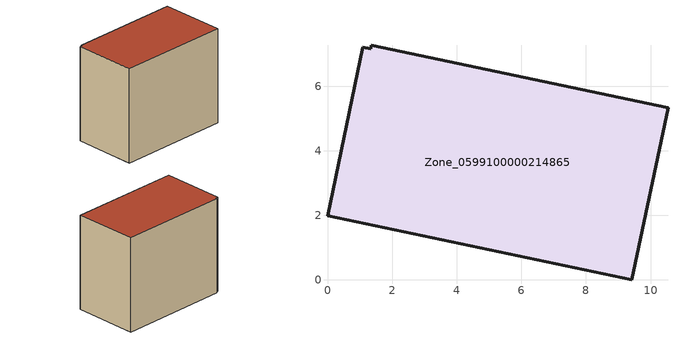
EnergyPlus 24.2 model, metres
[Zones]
Zone_0599100000214865
 floor ground (C_G): 9.42,0 0,1.99 1.1,7.2 1.33,7.15 1.36,7.27 10.54,5.33 z0
 wall outside (C_F): 9.42,0 10.54,5.33 1.36,7.27 1.33,7.15 1.1,7.2 0,1.99 9.42,0 z0:8.1
 roof outside (C_R): 0,1.99 9.42,0 10.54,5.33 1.36,7.27 1.33,7.15 1.1,7.2 z8.1
[BUILDING]
Pand.0599100000214865: North Axis=0; Terrain=City; Loads Convergence Tolerance Value=0.04; Temperature Convergence Tolerance Value=0.4; Solar Distribution=FullExterior; Maximum Number of Warmup Days=25; Minimum Number of Warmup Days=1
[Site:Location]
Rotterdam.The.Hague.AP_ZH_NLD Design_Conditions: Latitude=51.96; Longitude=4.45; Time Zone=1; Elevation=-4.5
[SITE:GROUNDTEMPERATURE:BUILDINGSURFACE]
18, 18, 18, 18, 18, 18, 18, 18, 18, 18, 18, 18
[MATERIAL] Thermal Absorptance=0.9; Solar Absorptance=0.7; Visible Absorptance=0.7
Name | Roughness | Thickness | Conductivity | Density | Specific Heat
G.TI.1992-2005 | MediumSmooth | 0.15 | 0.06 | 540 | 1210
F.TI.1992-2005 | Rough | 0.3 | 0.12 | 1920 | 840
R.TI.1992-2005 | MediumRough | 0.2 | 0.08 | 1500 | 1000
[CONSTRUCTION]
C_G: G.TI.1992-2005
C_F: F.TI.1992-2005
C_R: R.TI.1992-2005
[ZONE]
Zone_0599100000214865: Type=1; Multiplier=1; Ceiling Height=Autocalculate; Volume=Autocalculate; Floor Area=autocalculate; Part of Total Floor Area=Yes
[ZONEINFILTRATION:DESIGNFLOWRATE]
Infil_Zone_0599100000214865: Zone or ZoneList or Space or SpaceList=Zone_0599100000214865; Schedule=AlwaysOn; Design Flow Rate Calculation Method=Flow/Area; Flow Rate per Floor Area=0.0015; Constant Term Coefficient=1; Temperature Term Coefficient=0; Velocity Term Coefficient=0; Velocity Squared Term Coefficient=0
[HVACTEMPLATE:ZONE:IDEALLOADSAIRSYSTEM]
Zone_0599100000214865: Maximum Heating Supply Air Temperature=50; Minimum Cooling Supply Air Temperature=13; Maximum Heating Supply Air Humidity Ratio=0.0156; Minimum Cooling Supply Air Humidity Ratio=0.0077; Heating Limit=NoLimit; Cooling Limit=NoLimit; Dehumidification Control Type=ConstantSensibleHeatRatio; Cooling Sensible Heat Ratio=0.7; Dehumidification Setpoint=60; Humidification Control Type=None; Humidification Setpoint=30; Outdoor Air Method=None; Outdoor Air Flow Rate per Person=0.00944; Outdoor Air Flow Rate per Zone Floor Area=0; Outdoor Air Flow Rate per Zone=0; Demand Controlled Ventilation Type=None; Outdoor Air Economizer Type=NoEconomizer; Heat Recovery Type=None; Sensible Heat Recovery Effectiveness=0.7; Latent Heat Recovery Effectiveness=0.65
[ZONECONTROL:THERMOSTAT]
ThermostatControl_Zone_0599100000214865: Zone or ZoneList=Zone_0599100000214865; Control Type Schedule=DualSetpointControlType; Control 1=Thermostat_Zone_0599100000214865; Temperature Difference Between Cutout And Setpoint=0
[THERMOSTATSETPOINT:DUALSETPOINT]
Thermostat_Zone_0599100000214865: Heating Setpoint Temperature Schedule=HeatingSetpoint_Zone_0599100000214865; Cooling Setpoint Temperature Schedule=CoolingSetpoint_Zone_0599100000214865
[SCHEDULE:COMPACT]
HeatingSetpoint_Zone_0599100000214865: Through: 12/31, For: AllDays, Until: 24:00, 21
CoolingSetpoint_Zone_0599100000214865: Through: 12/31, For: AllDays, Until: 24:00, 24
DualSetpointControlType: Through: 12/31, For: AllDays, Until: 24:00, 4
AlwaysOn: Through: 12/31, For: AllDays, Until: 24:00, 1
